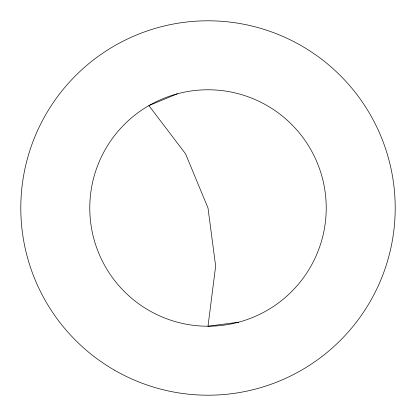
<?xml version="1.0" encoding="UTF-8"?>
<svg xmlns="http://www.w3.org/2000/svg" width="416" height="416" viewBox="0 0 416 416"><rect width="100%" height="100%" fill="white"/><g stroke="black" fill="none" stroke-linecap="round" stroke-linejoin="round"><path stroke-width="0.62" d="M177.398 93.798A118.232 118.232 0 0 0 124.4 291.6A118.232 118.232 0 0 0 322.202 238.602A118.232 118.232 0 0 0 177.398 93.798L148.886 105.607L185.572 153.852L208 208L215.649 266.11L208 326.232L238.602 322.202M114.4 370.12A187.2 187.2 0 0 0 395.2 208A187.2 187.2 0 0 0 114.4 45.88A187.2 187.2 0 0 0 114.4 370.12"/></g></svg>
